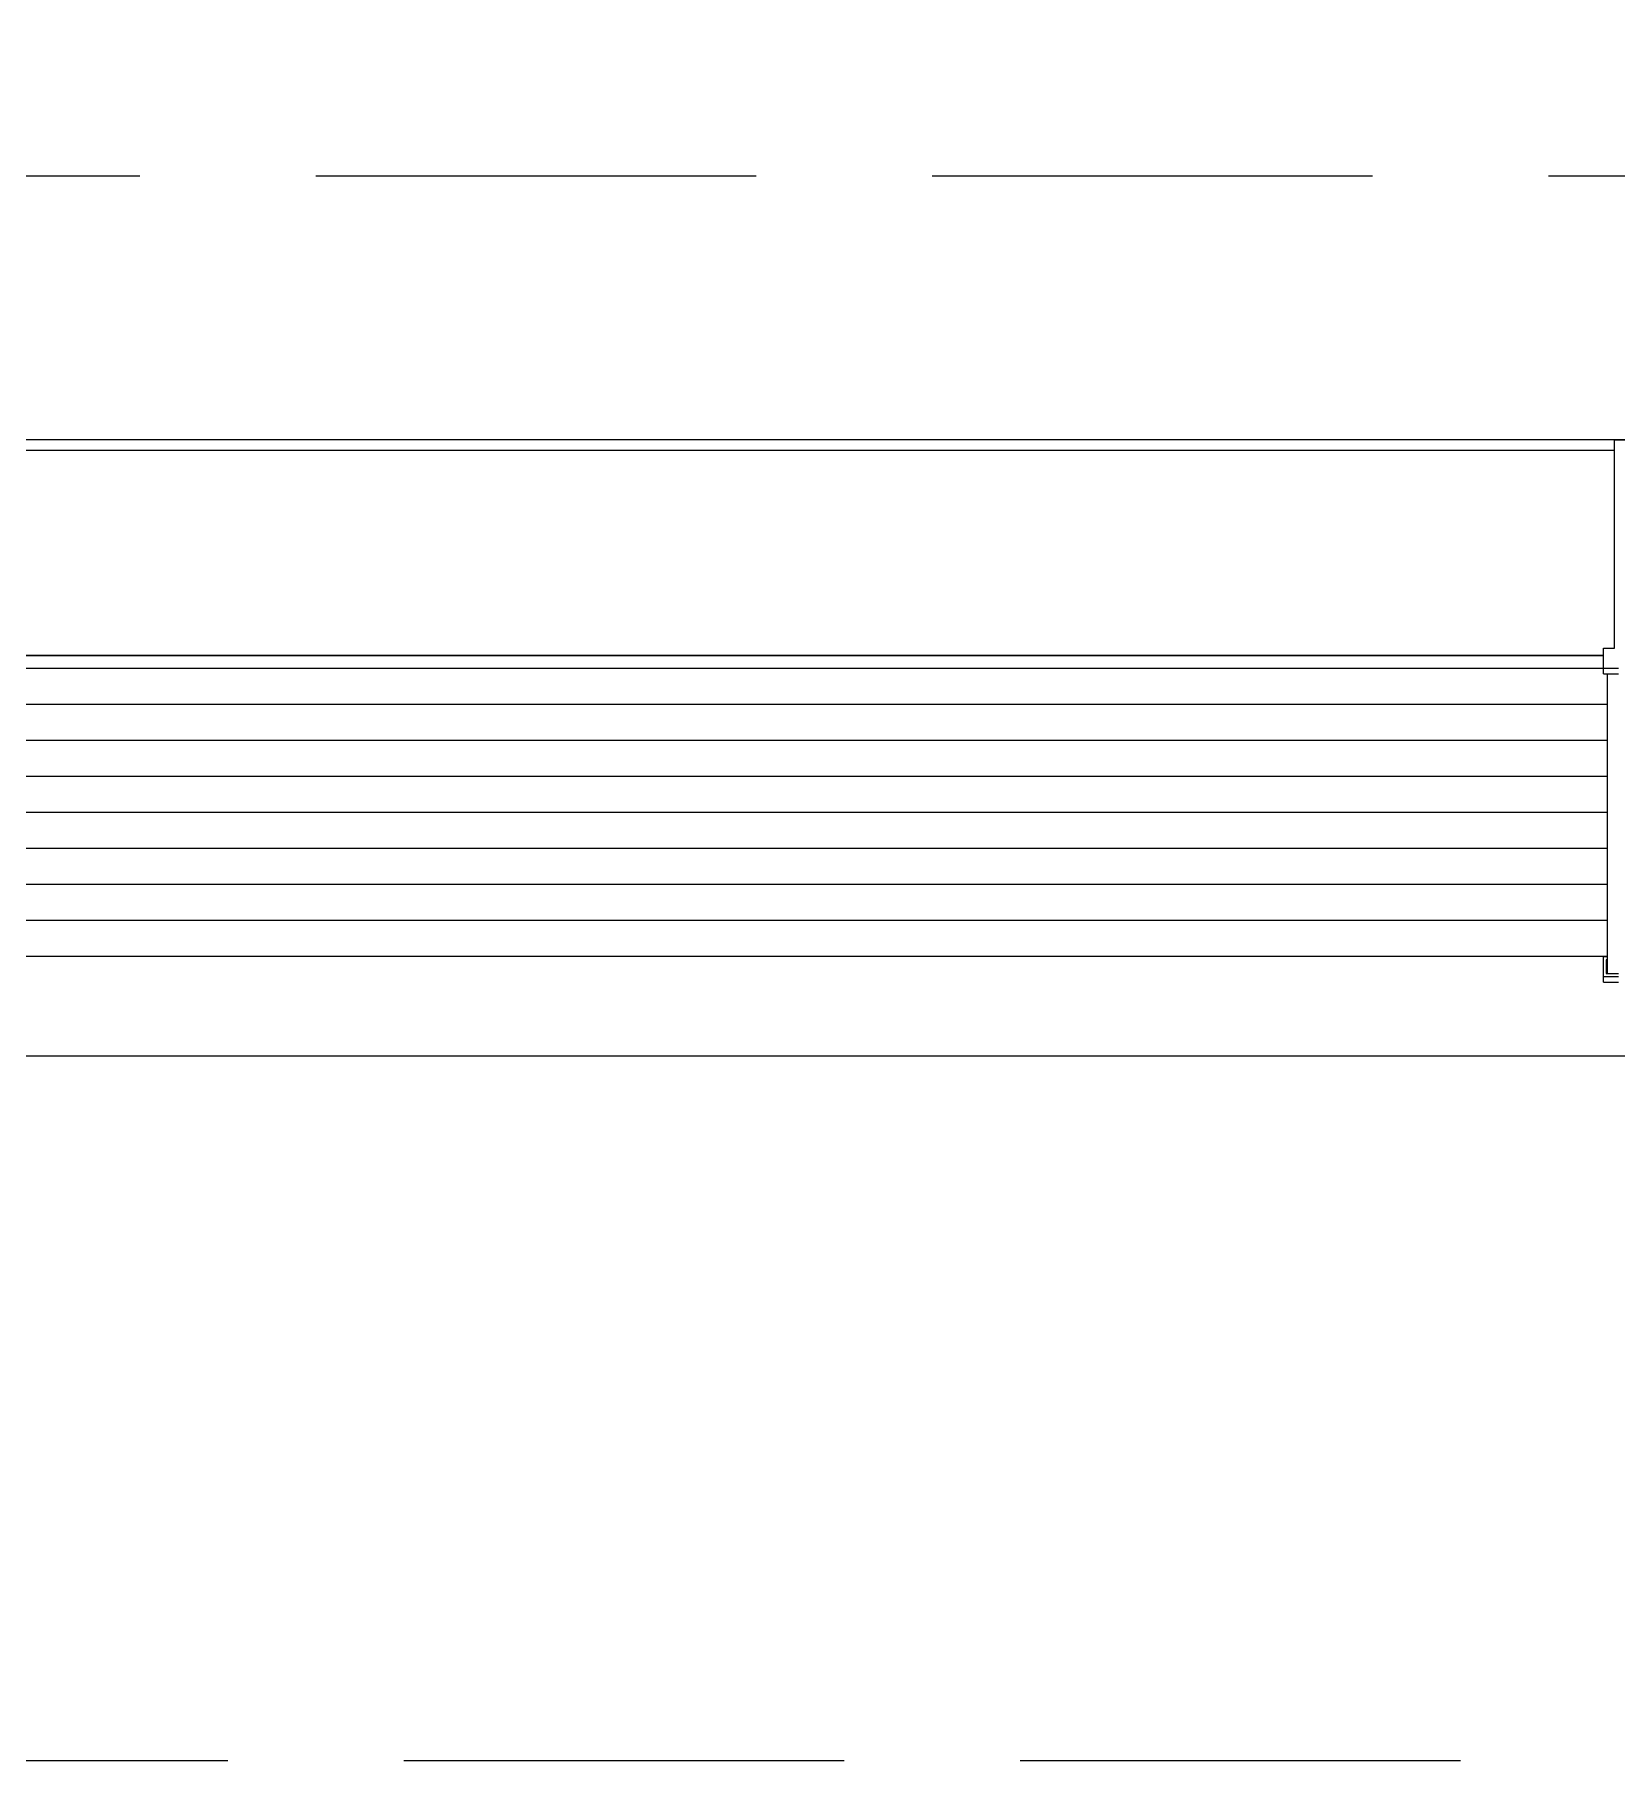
# Model space of a CAD drawing. Extents: x 3002737 to 4077523, y -995787 to -7267.
# Drawn here: x 3064578 to 3065476, y -929343 to -928363 of the extents above; entities that cross this region are included whole.
import ezdxf

# ---------------------------------------------------------------- set-up
doc = ezdxf.new("R2010")
doc.units = 0
doc.header["$LTSCALE"] = 1000
doc.header["$MEASUREMENT"] = 0
doc.linetypes.add('DASH', pattern=[0.35, 0.25, -0.1])
doc.layers.get('0').update_dxf_attribs({"linetype": 'CONTINUOUS'})
for name, color, linetype in [('!!电气', 1, 'CONTINUOUS'), ('卫生间', 6, 'CONTINUOUS'), ('看线', 185, 'CONTINUOUS')]:
    doc.layers.add(name, color=color, linetype=linetype)
doc.layers.add('平面-看线', color=252, linetype='CONTINUOUS', lineweight=15)
doc.layers.add('平面-空调预留孔', color=252, linetype='CONTINUOUS', lineweight=15)

# ---------------------------------------------------------------- blocks, each defined once
blk = doc.blocks.new('A$C148B7D8E')
at = {"layer": '卫生间', "color": 252, "linetype": 'DASH'}
blk.add_lwpolyline([(16100, 14000), (16100, 15400), (7700, 15400), (7700, 10800), (7300, 10800), (7300, 10000), (900, 10000), (900, 9000.02), (-900, 9000.02), (-900, -900), (1750, -900), (1750, -2100), (23450, -2100), (23450, -900), (25100, -900)], dxfattribs=at)
blk = doc.blocks.new('gdgdgdrgdfsfs')
at = {"layer": '平面-空调预留孔', "color": 252}
for p, q in [((703030.02, 763849.22), (703030.02, 763967.56)), ((703030.02, 763967.56), (703111.72, 763967.56)), ((703030.02, 763961.62), (701455.02, 763961.62)), ((703023.86, 763834.7), (703023.86, 763849.22)), ((703023.86, 763849.22), (703030.02, 763849.22)), ((703023.86, 763845.19), (701461.18, 763845.19)), ((703023.86, 763844.89), (701461.18, 763844.89)), ((703023.86, 763837.79), (701461.18, 763837.79)), ((703032.33, 763837.76), (703023.86, 763837.76)), ((703023.86, 763834.7), (703032.33, 763834.7)), ((703026.17, 763664.59), (703026.17, 763834.7)), ((703026.17, 763817.33), (701458.87, 763817.33)), ((703026.17, 763796.87), (701458.87, 763796.87)), ((703026.17, 763776.42), (701458.87, 763776.42)), ((703026.17, 763755.96), (701458.87, 763755.96)), ((703026.17, 763735.5), (701458.87, 763735.5)), ((703026.17, 763715.04), (701458.87, 763715.04)), ((703026.17, 763694.59), (701458.87, 763694.59)), ((703026.17, 763674.13), (701458.87, 763674.13)), ((703023.86, 763659.61), (703023.86, 763674.13)), ((703023.86, 763674.13), (703026.17, 763674.13)), ((703025.4, 763672.22), (703025.4, 763664.59)), ((703026.17, 763672.22), (703025.4, 763672.22)), ((703032.33, 763662.68), (703023.86, 763662.68)), ((703026.17, 763669.66), (703025.4, 763669.66)), ((703025.4, 763664.59), (703032.33, 763664.59)), ((703023.86, 763659.61), (703032.33, 763659.61))]:
    blk.add_line(p, q, dxfattribs=at)
blk = doc.blocks.new('A$C5F341E43')
at = {"layer": '平面-看线', "color": 252, "linetype": 'DASH'}
blk.add_lwpolyline([(16650, -100), (21300, -100)], dxfattribs=at)
at = {"layer": '看线', "color": 252, "ltscale": 0.5}
for points in [[(18650, -250), (18650, -600), (16650, -600), (16650, -250)], [(21250, -250), (16650, -250)]]:
    blk.add_lwpolyline(points, dxfattribs=at)
at = {"color": 252}
blk.add_blockref('A$C148B7D8E', (-100, 1100), dxfattribs=at)
at = {"layer": '平面-空调预留孔', "color": 252}
blk.add_blockref('gdgdgdrgdfsfs', (-684592.52, -764217.56), dxfattribs=at)

msp = doc.modelspace()

# ---------------------------------------------------------------- block references
at = {"layer": '!!电气'}
msp.add_blockref('A$C5F341E43', (3047037.44, -928343.17), dxfattribs=at)

doc.saveas('drawing.dxf')
